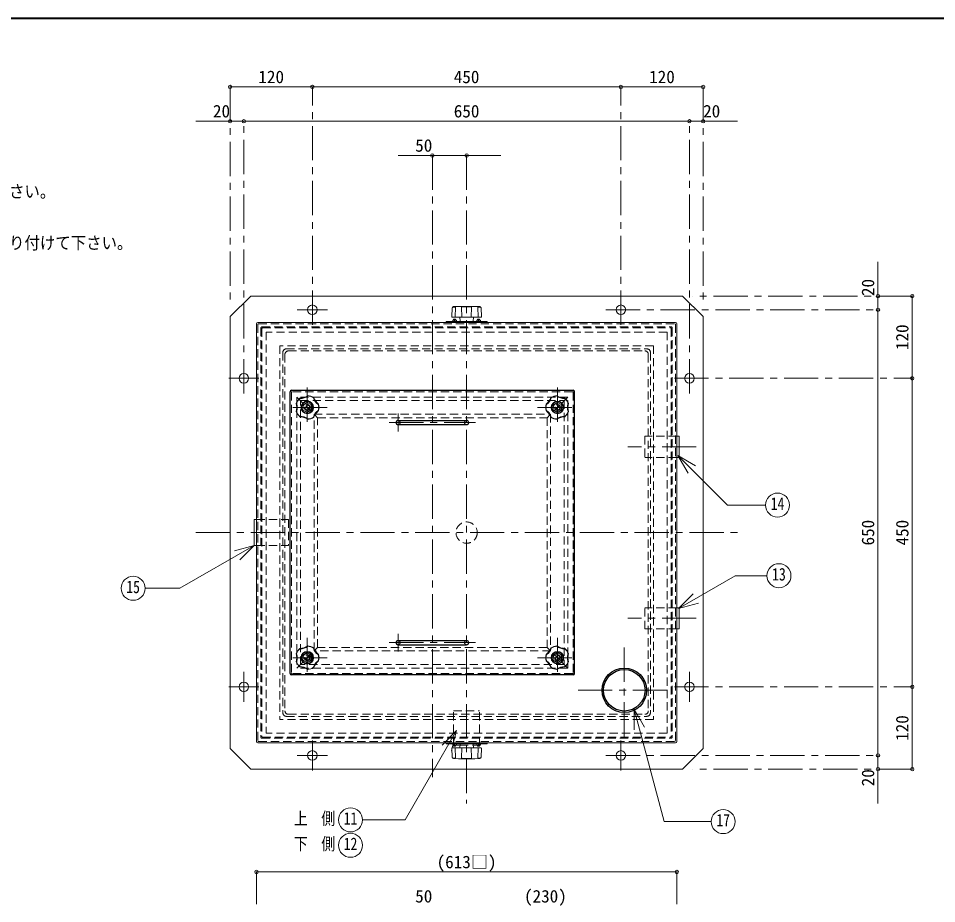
# Model space of a CAD drawing. Units: millimetres at full size, sheet at 1:10; some dimension numbers follow another scale. Extents: x -2123 to 1927, y -1358 to 1452.
# Drawn here: x -752 to 588, y 161 to 1452 of the extents above; entities that cross this region are included whole.
import ezdxf
from ezdxf.enums import TextEntityAlignment as Align

# ---------------------------------------------------------------- set-up
doc = ezdxf.new("R2010")
doc.units = ezdxf.units.MM
doc.header["$LTSCALE"] = 10
doc.header["$PDMODE"] = 32
doc.header["$PDSIZE"] = 5
doc.linetypes.add('CHAIN1', pattern=[8, 5, -1, 1, -1])
doc.linetypes.add('DASHED1', pattern=[1.8, 1.2, -0.6])
doc.layers.add('0-0', color=7, linetype='Continuous', lineweight=18)
doc.styles.add('ＭＳ ゴシック', font='')
doc.styles.get('ＭＳ ゴシック').set_extended_font_data('MS Gothic')

msp = doc.modelspace()

# ---------------------------------------------------------------- linework, layer by layer
at = {"layer": '0-0', "color": 1, "lineweight": 40}
msp.add_line((1927.2, 1451.91), (-2122.8, 1451.91), dxfattribs=at)
at = {"layer": '0-0', "color": 4, "linetype": 'CHAIN1', "lineweight": 9}
for p, q in [((-442.8, 1351.91), (-442.8, 1031.91)), ((-322.8, 1004.91), (-322.8, 1351.91)), ((127.2, 1004.91), (127.2, 1351.91)), ((247.2, 1351.91), (247.2, 1031.91)), ((-422.8, 904.91), (-422.8, 1301.91)), ((227.2, 904.91), (227.2, 1301.91)), ((-147.8, 1251.91), (-147.8, 345.41)), ((-97.8, 1251.91), (-97.8, 306.91)), ((552.2, 1046.91), (232.2, 1046.91)), ((-344.8, 1026.91), (-300.8, 1026.91)), ((105.2, 1026.91), (502.2, 1026.91)), ((-444.8, 926.91), (-400.8, 926.91)), ((205.2, 926.91), (552.2, 926.91)), ((-330.3, 913.61), (-330.3, 855.21)), ((34.7, 913.61), (34.7, 855.21)), ((-301.1, 884.41), (-359.5, 884.41)), ((5.5, 884.41), (63.9, 884.41)), ((-197.8, 875.41), (-197.8, 849.41)), ((-210.8, 862.41), (-84.8, 862.41)), ((237.2, 826.91), (137.2, 826.91)), ((-492.8, 701.91), (297.2, 701.91)), ((237.2, 576.91), (137.2, 576.91)), ((-197.8, 528.41), (-197.8, 554.41)), ((-330.3, 548.61), (-330.3, 490.21)), ((-210.8, 541.41), (-84.8, 541.41)), ((34.7, 548.61), (34.7, 490.21)), ((132.2, 404.41), (132.2, 539.41)), ((-301.1, 519.41), (-359.5, 519.41)), ((5.5, 519.41), (63.9, 519.41)), ((-422.8, 454.91), (-422.8, 498.91)), ((227.2, 454.91), (227.2, 498.91)), ((-444.8, 476.91), (-400.8, 476.91)), ((64.7, 471.91), (199.7, 471.91)), ((205.2, 476.91), (552.2, 476.91)), ((-322.8, 354.91), (-322.8, 398.91)), ((127.2, 354.91), (127.2, 398.91)), ((-344.8, 376.91), (-300.8, 376.91)), ((105.2, 376.91), (502.2, 376.91)), ((552.2, 356.91), (232.2, 356.91)), ((-404.3, -80.09), (-404.3, 206.91)), ((208.7, -80.09), (208.7, 206.91))]:
    msp.add_line(p, q, dxfattribs=at)
at = {"layer": '0-0', "color": 4, "lineweight": 9}
for p, q in [((-442.8, 1351.91), (-322.8, 1351.91)), ((-322.8, 1351.91), (127.2, 1351.91)), ((127.2, 1351.91), (247.2, 1351.91)), ((-492.8, 1301.91), (-422.8, 1301.91)), ((-422.8, 1301.91), (227.2, 1301.91)), ((297.2, 1301.91), (227.2, 1301.91)), ((-47.8, 1251.91), (-197.8, 1251.91)), ((502.2, 1096.91), (502.2, 1026.91)), ((-442.8, 1016.91), (-412.8, 1046.91)), ((217.2, 1046.91), (-412.8, 1046.91)), ((217.2, 1046.91), (247.2, 1016.91)), ((552.2, 926.91), (552.2, 1046.91)), ((502.2, 376.91), (502.2, 1026.91)), ((-442.8, 386.91), (-442.8, 1016.91)), ((247.2, 386.91), (247.2, 1016.91)), ((552.2, 476.91), (552.2, 926.91)), ((552.2, 356.91), (552.2, 476.91)), ((-412.8, 356.91), (-442.8, 386.91)), ((247.2, 386.91), (217.2, 356.91)), ((502.2, 306.91), (502.2, 376.91)), ((-412.8, 356.91), (217.2, 356.91)), ((-404.3, 206.91), (208.7, 206.91))]:
    msp.add_line(p, q, dxfattribs=at)
at = {"layer": '0-0'}
for p, q in [((-109.56, 1031.9), (-116.95, 1031.51)), ((-109.04, 1031.91), (-86.56, 1031.91)), ((-86.04, 1031.9), (-78.66, 1031.51)), ((-119.26, 1016.43), (-118.84, 1029.58)), ((-114.74, 1015.91), (-114.25, 1030.46)), ((-104.66, 1015.91), (-105.14, 1030.46)), ((-90.95, 1015.91), (-90.46, 1030.46)), ((-80.87, 1015.91), (-81.35, 1030.46)), ((-76.34, 1016.43), (-76.76, 1029.58)), ((-404.3, 1006.41), (-404.3, 397.41)), ((-402.3, 1008.41), (206.7, 1008.41)), ((-127.8, 1008.41), (-127.8, 1009.91)), ((-67.8, 1009.91), (-127.8, 1009.91)), ((-118.76, 1015.91), (-76.84, 1015.91)), ((-112.8, 1011.91), (-117.8, 1011.91)), ((-117.8, 1011.91), (-117.8, 1009.91)), ((-115.3, 1011.91), (-115.3, 1009.91)), ((-113.8, 1011.91), (-113.8, 1013.42)), ((-112.8, 1011.91), (-112.8, 1009.91)), ((-107.34, 1010.37), (-107.8, 1015.91)), ((-88.26, 1010.37), (-87.8, 1015.91)), ((-82.8, 1011.91), (-77.8, 1011.91)), ((-82.8, 1011.91), (-82.8, 1009.91)), ((-81.8, 1011.91), (-81.8, 1013.42)), ((-80.3, 1011.91), (-80.3, 1009.91)), ((-77.8, 1011.91), (-77.8, 1009.91)), ((-67.8, 1008.41), (-67.8, 1009.91)), ((208.7, 1006.41), (208.7, 397.41)), ((212.2, 842.41), (208.7, 842.41)), ((212.2, 842.41), (212.2, 811.41)), ((208.7, 811.41), (212.2, 811.41)), ((210.17, 814.4), (236.15, 799.4)), ((210.17, 814.4), (282.49, 742.08)), ((210.17, 814.4), (225.17, 788.42)), ((282.49, 742.08), (338.25, 742.08)), ((-404.3, 720.91), (-407.8, 720.91)), ((-407.59, 683.21), (-515.95, 620.64)), ((-407.59, 683.21), (-436.57, 675.44)), ((-407.59, 683.21), (-428.8, 661.99)), ((211.26, 591.34), (293.89, 639.05)), ((340.33, 639.05), (293.89, 639.05)), ((-566.78, 620.64), (-515.95, 620.64)), ((211.26, 591.34), (232.47, 612.55)), ((208.7, 592.41), (212.2, 592.41)), ((211.26, 591.34), (240.24, 599.1)), ((212.2, 561.41), (212.2, 592.41)), ((212.2, 561.41), (208.7, 561.41)), ((146.43, 444.2), (161.43, 418.22)), ((146.43, 444.2), (146.43, 414.2)), ((-112.34, 413.28), (-187.65, 282.84)), ((-112.34, 413.28), (-133.55, 392.07)), ((-112.34, 413.28), (-120.1, 384.3)), ((-402.3, 395.41), (206.7, 395.41)), ((-127.8, 395.41), (-127.8, 393.91)), ((-67.8, 393.91), (-127.8, 393.91)), ((-117.8, 391.91), (-117.8, 393.91)), ((-112.8, 391.91), (-117.8, 391.91)), ((-115.3, 391.91), (-115.3, 393.91)), ((-113.8, 391.91), (-113.8, 390.4)), ((-112.8, 391.91), (-112.8, 393.91)), ((-112.8, 391.91), (-107.47, 391.91)), ((-107.34, 393.45), (-107.8, 387.91)), ((-88.26, 393.45), (-87.8, 387.91)), ((-82.8, 391.91), (-88.13, 391.91)), ((-82.8, 391.91), (-82.8, 393.91)), ((-82.8, 391.91), (-77.8, 391.91)), ((-81.8, 391.91), (-81.8, 390.4)), ((-80.3, 391.91), (-80.3, 393.91)), ((-77.8, 391.91), (-77.8, 393.91)), ((-67.8, 395.41), (-67.8, 393.91)), ((-119.26, 387.4), (-118.84, 374.25)), ((-118.76, 387.91), (-76.84, 387.91)), ((-114.74, 387.91), (-114.25, 373.37)), ((-104.66, 387.91), (-105.14, 373.37)), ((-90.95, 387.91), (-90.46, 373.37)), ((-80.87, 387.91), (-81.35, 373.37)), ((-76.34, 387.4), (-76.76, 374.25)), ((-109.56, 371.93), (-116.95, 372.32)), ((-109.04, 371.91), (-86.56, 371.91)), ((-86.04, 371.93), (-78.66, 372.32)), ((-187.65, 282.84), (-249.65, 282.84))]:
    msp.add_line(p, q, dxfattribs=at)
at = {"layer": '0-0', "color": 4, "linetype": 'DASHED1', "lineweight": 9}
for p, q in [((-402.3, 1005.41), (-402.3, 398.41)), ((-401.3, 1006.41), (205.7, 1006.41)), ((206.7, 1005.41), (206.7, 398.41)), ((-397.8, 1000.41), (-397.8, 403.41)), ((-396.3, 1001.91), (200.7, 1001.91)), ((-396.3, 999.66), (-396.3, 404.16)), ((-395.55, 1000.41), (199.95, 1000.41)), ((-390.3, 994.41), (-390.3, 409.41)), ((194.7, 994.41), (-390.3, 994.41)), ((194.7, 994.41), (194.7, 409.41)), ((200.7, 999.66), (200.7, 404.16)), ((202.2, 1000.41), (202.2, 403.41)), ((-370.3, 974.41), (-370.3, 429.41)), ((174.7, 974.41), (-370.3, 974.41)), ((-365.8, 964.91), (-365.8, 438.91)), ((-360.8, 969.91), (165.2, 969.91)), ((-357.8, 966.91), (162.2, 966.91)), ((170.2, 964.91), (170.2, 438.91)), ((174.7, 974.41), (174.7, 429.41)), ((-362.8, 961.91), (-362.8, 441.91)), ((167.2, 961.91), (167.2, 441.91)), ((-340.3, 894.41), (44.7, 894.41)), ((-340.3, 509.41), (-340.3, 894.41)), ((-336.8, 888.08), (-336.8, 880.75)), ((-336.73, 888.21), (-330.38, 891.88)), ((-323.88, 888.21), (-330.23, 891.88)), ((-323.8, 880.75), (-323.8, 888.08)), ((28.2, 880.75), (28.2, 888.08)), ((28.27, 888.21), (34.62, 891.88)), ((41.12, 888.21), (34.77, 891.88)), ((41.2, 888.08), (41.2, 880.75)), ((44.7, 894.41), (44.7, 509.41)), ((-336.73, 880.62), (-330.38, 876.95)), ((-330.23, 876.95), (-323.88, 880.62)), ((-320.3, 874.41), (24.7, 874.41)), ((-320.3, 529.41), (-320.3, 874.41)), ((24.7, 874.41), (24.7, 529.41)), ((34.62, 876.95), (28.27, 880.62)), ((41.12, 880.62), (34.77, 876.95)), ((162.2, 842.41), (162.2, 811.41)), ((208.7, 842.41), (162.2, 842.41)), ((208.7, 811.41), (162.2, 811.41)), ((-404.3, 720.91), (-357.8, 720.91)), ((-357.8, 720.91), (-357.8, 682.91)), ((-404.3, 682.91), (-357.8, 682.91)), ((208.7, 592.41), (162.2, 592.41)), ((162.2, 561.41), (162.2, 592.41)), ((208.7, 561.41), (162.2, 561.41)), ((-336.8, 515.75), (-336.8, 523.08)), ((-336.73, 523.21), (-330.38, 526.88)), ((-330.23, 526.88), (-323.88, 523.21)), ((-323.8, 523.08), (-323.8, 515.75)), ((24.7, 529.41), (-320.3, 529.41)), ((28.2, 523.08), (28.2, 515.75)), ((34.62, 526.88), (28.27, 523.21)), ((41.12, 523.21), (34.77, 526.88)), ((41.2, 515.75), (41.2, 523.08)), ((44.7, 509.41), (-340.3, 509.41)), ((-336.73, 515.62), (-330.38, 511.95)), ((-323.88, 515.62), (-330.23, 511.95)), ((28.27, 515.62), (34.62, 511.95)), ((29.79, 514.38), (33.41, 514.38)), ((41.12, 515.62), (34.77, 511.95)), ((174.7, 429.41), (-370.3, 429.41)), ((-360.8, 433.91), (165.2, 433.91)), ((-357.8, 436.91), (162.2, 436.91)), ((-116.8, 391.91), (-116.8, 441.91)), ((-116.8, 441.91), (-78.8, 441.91)), ((-78.8, 391.91), (-78.8, 441.91)), ((-396.3, 401.91), (200.7, 401.91)), ((-395.55, 403.41), (199.95, 403.41)), ((194.7, 409.41), (-390.3, 409.41)), ((-401.3, 397.41), (205.7, 397.41)), ((-107.47, 391.91), (-88.13, 391.91))]:
    msp.add_line(p, q, dxfattribs=at)
at = {"layer": '0-0', "color": 5, "lineweight": 25}
for p, q in [((-355.3, 496.41), (-355.3, 907.41)), ((-353.3, 909.41), (57.7, 909.41)), ((59.7, 496.41), (59.7, 907.41)), ((-197.8, 865.41), (-97.8, 865.41)), ((-197.8, 859.41), (-97.8, 859.41)), ((-197.8, 544.41), (-97.8, 544.41)), ((-197.8, 538.41), (-97.8, 538.41)), ((57.7, 494.41), (-353.3, 494.41))]:
    msp.add_line(p, q, dxfattribs=at)
at = {"layer": '0-0', "linetype": 'DASHED1'}
for p, q in [((-353.3, 906.41), (-353.3, 497.41)), ((56.7, 907.41), (-352.3, 907.41)), ((-345.3, 899.41), (-315.3, 869.41)), ((49.7, 899.41), (-345.3, 899.41)), ((-345.3, 899.41), (-345.3, 504.41)), ((49.7, 899.41), (19.7, 869.41)), ((49.7, 504.41), (49.7, 899.41)), ((57.7, 906.41), (57.7, 497.41)), ((-315.3, 869.41), (19.7, 869.41)), ((-315.3, 534.41), (-315.3, 869.41)), ((19.7, 869.41), (19.7, 534.41)), ((-345.3, 504.41), (-315.3, 534.41)), ((19.7, 534.41), (-315.3, 534.41)), ((49.7, 504.41), (19.7, 534.41)), ((56.7, 496.41), (-352.3, 496.41)), ((49.7, 504.41), (-345.3, 504.41))]:
    msp.add_line(p, q, dxfattribs=at)
at = {"layer": '0-0'}
for points in [[(-116.8, 1011.91), (-116.8, 1013.42), (-113.8, 1013.42)], [(-78.8, 1011.91), (-78.8, 1013.42), (-81.8, 1013.42)], [(-404.3, 682.91), (-407.8, 682.91), (-407.8, 720.91)], [(146.43, 444.2), (190.33, 280.36), (258.92, 280.36)], [(-116.8, 391.91), (-116.8, 390.4), (-113.8, 390.4)], [(-78.8, 391.91), (-78.8, 390.4), (-81.8, 390.4)]]:
    msp.add_lwpolyline(points, dxfattribs=at)
at = {"layer": '0-0', "color": 4, "lineweight": 9}
for centre, radius in [((-322.8, 1026.91), 7), ((127.2, 1026.91), 7), ((-422.8, 926.91), 7), ((227.2, 926.91), 7), ((-330.3, 884.41), 9.2), ((34.7, 884.41), 9.2), ((-330.3, 519.41), 9.2), ((34.7, 519.41), 9.2), ((-422.8, 476.91), 7), ((227.2, 476.91), 7), ((-322.8, 376.91), 7), ((127.2, 376.91), 7)]:
    msp.add_circle(centre, radius, dxfattribs=at)
at = {"layer": '0-0'}
for centre, radius in [((-330.3, 884.41), 8.4), ((34.7, 884.41), 8.4), ((355.75, 742.08), 17.5), ((357.83, 639.05), 17.5), ((-584.28, 620.64), 17.5), ((-330.3, 519.41), 8.4), ((34.7, 519.41), 8.4), ((-267.15, 282.84), 17.5), ((276.42, 280.36), 17.5), ((-267.15, 245.84), 17.5)]:
    msp.add_circle(centre, radius, dxfattribs=at)
at = {"layer": '0-0', "color": 4, "linetype": 'DASHED1', "lineweight": 9}
for centre, radius in [((-330.3, 884.41), 6.25), ((-330.3, 884.41), 4.25), ((-330.3, 884.41), 4), ((-330.3, 884.41), 3.5), ((34.7, 884.41), 6.25), ((34.7, 884.41), 4.25), ((34.7, 884.41), 4), ((34.7, 884.41), 3.5), ((-97.8, 701.91), 15.5), ((-330.3, 519.41), 6.25), ((-330.3, 519.41), 4.25), ((-330.3, 519.41), 4), ((-330.3, 519.41), 3.5), ((34.7, 519.41), 6.25), ((34.7, 519.41), 4.25), ((34.7, 519.41), 4), ((34.7, 519.41), 3.5)]:
    msp.add_circle(centre, radius, dxfattribs=at)
at = {"layer": '0-0', "color": 5, "lineweight": 25}
for radius in [32.5, 30.25]:
    msp.add_circle((132.2, 471.91), radius, dxfattribs=at)
at = {"layer": '0-0'}
for centre, radius, start, end in [((-116.84, 1029.51), 2, 93.01913, 178.15415), ((-109.04, 1021.91), 10, 90, 93.01913), ((-97.8, 977.08), 54.34, 82.70127, 97.29873), ((-86.56, 1021.91), 10, 86.98087, 90), ((-78.76, 1029.51), 2, 1.84585, 86.98087), ((-117.31, 1028.84), 2.07, 93.02757, 128.73305), ((-117.23, 1020.96), 9.96, 72.62002, 91.09064), ((-104.64, 1030.48), 0.5, 97.29873, 181.90915), ((-90.96, 1030.48), 0.5, 358.09085, 82.70127), ((-78.38, 1020.96), 9.96, 88.90936, 107.37998), ((-78.3, 1028.84), 2.07, 51.26695, 86.97243), ((-402.3, 1006.41), 2, 90, 180), ((-118.76, 1016.41), 0.5, 178.15415, 270), ((-106.84, 1010.41), 0.5, 184.76364, 270), ((-88.76, 1010.41), 0.5, 270, 355.23636), ((-76.84, 1016.41), 0.5, 270, 1.84585), ((206.7, 1006.41), 2, 0, 90), ((-330.3, 884.41), 17.2, 128.5, 159.5), ((-330.3, 884.41), 16.8, 128.5, 159.5), ((-342.43, 921.75), 23.91, 273.41115, 302.58885), ((-339.45, 912.57), 15.06, 265.0119, 310.9881), ((-330.3, 884.41), 16.8, 56.5, 87.5), ((-330.3, 884.41), 17.2, 56.5, 87.5), ((-306.35, 901.81), 15.06, 193.0119, 238.9881), ((-298.54, 907.49), 23.91, 201.41115, 230.58885), ((2.94, 907.49), 23.91, 309.41115, 338.58885), ((10.75, 901.81), 15.06, 301.0119, 346.9881), ((34.7, 884.41), 17.2, 92.5, 123.5), ((34.7, 884.41), 16.8, 92.5, 123.5), ((46.83, 921.75), 23.91, 237.41115, 266.58885), ((43.85, 912.57), 15.06, 229.0119, 274.9881), ((34.7, 884.41), 16.8, 20.5, 51.5), ((34.7, 884.41), 17.2, 20.5, 51.5), ((-369.56, 884.41), 23.91, 345.41115, 14.58885), ((-359.91, 884.41), 15.06, 337.0119, 22.9881), ((-330.3, 884.41), 16.8, 344.5, 15.5), ((-330.3, 884.41), 17.2, 344.5, 15.5), ((34.7, 884.41), 17.2, 164.5, 195.5), ((34.7, 884.41), 16.8, 164.5, 195.5), ((64.3, 884.41), 15.06, 157.0119, 202.9881), ((73.95, 884.41), 23.91, 165.41115, 194.58885), ((-330.3, 884.41), 17.2, 200.5, 231.5), ((-330.3, 884.41), 16.8, 200.5, 231.5), ((-342.43, 847.08), 23.91, 57.41115, 86.58885), ((-339.45, 856.26), 15.06, 49.0119, 94.9881), ((-306.35, 867.01), 15.06, 121.0119, 166.9881), ((-298.54, 861.34), 23.91, 129.41115, 158.58885), ((2.94, 861.34), 23.91, 21.41115, 50.58885), ((10.75, 867.01), 15.06, 13.0119, 58.9881), ((46.83, 847.08), 23.91, 93.41115, 122.58885), ((43.85, 856.26), 15.06, 85.0119, 130.9881), ((34.7, 884.41), 16.8, 308.5, 339.5), ((34.7, 884.41), 17.2, 308.5, 339.5), ((-330.3, 884.41), 16.8, 272.5, 303.5), ((-330.3, 884.41), 17.2, 272.5, 303.5), ((34.7, 884.41), 17.2, 236.5, 267.5), ((34.7, 884.41), 16.8, 236.5, 267.5), ((-342.43, 556.75), 23.91, 273.41115, 302.58885), ((-339.45, 547.57), 15.06, 265.0119, 310.9881), ((-330.3, 519.41), 16.8, 56.5, 87.5), ((-330.3, 519.41), 17.2, 56.5, 87.5), ((34.7, 519.41), 17.2, 92.5, 123.5), ((34.7, 519.41), 16.8, 92.5, 123.5), ((46.83, 556.75), 23.91, 237.41115, 266.58885), ((43.85, 547.57), 15.06, 229.0119, 274.9881), ((-369.56, 519.41), 23.91, 345.41115, 14.58885), ((-330.3, 519.41), 17.2, 128.5, 159.5), ((-330.3, 519.41), 16.8, 128.5, 159.5), ((-359.91, 519.41), 15.06, 337.0119, 22.9881), ((-306.35, 536.81), 15.06, 193.0119, 238.9881), ((-298.54, 542.49), 23.91, 201.41115, 230.58885), ((-330.3, 519.41), 16.8, 344.5, 15.5), ((-330.3, 519.41), 17.2, 344.5, 15.5), ((34.7, 519.41), 17.2, 164.5, 195.5), ((34.7, 519.41), 16.8, 164.5, 195.5), ((2.94, 542.49), 23.91, 309.41115, 338.58885), ((10.75, 536.81), 15.06, 301.0119, 346.9881), ((34.7, 519.41), 16.8, 20.5, 51.5), ((34.7, 519.41), 17.2, 20.5, 51.5), ((64.3, 519.41), 15.06, 157.0119, 202.9881), ((73.95, 519.41), 23.91, 165.41115, 194.58885), ((-330.3, 519.41), 17.2, 200.5, 231.5), ((-330.3, 519.41), 16.8, 200.5, 231.5), ((-306.35, 502.01), 15.06, 121.0119, 166.9881), ((-298.54, 496.34), 23.91, 129.41115, 158.58885), ((2.94, 496.34), 23.91, 21.41115, 50.58885), ((10.75, 502.01), 15.06, 13.0119, 58.9881), ((34.7, 519.41), 16.8, 308.5, 339.5), ((34.7, 519.41), 17.2, 308.5, 339.5), ((-342.43, 482.08), 23.91, 57.41115, 86.58885), ((-339.45, 491.26), 15.06, 49.0119, 94.9881), ((-330.3, 519.41), 16.8, 272.5, 303.5), ((-330.3, 519.41), 17.2, 272.5, 303.5), ((34.7, 519.41), 17.2, 236.5, 267.5), ((34.7, 519.41), 16.8, 236.5, 267.5), ((46.83, 482.08), 23.91, 93.41115, 122.58885), ((43.85, 491.26), 15.06, 85.0119, 130.9881), ((-402.3, 397.41), 2, 180, 270), ((-106.84, 393.41), 0.5, 90, 175.23636), ((-88.76, 393.41), 0.5, 4.76364, 90), ((206.7, 397.41), 2, 270, 0), ((-118.76, 387.41), 0.5, 90, 181.84585), ((-76.84, 387.41), 0.5, 358.15415, 90), ((-116.84, 374.31), 2, 181.84585, 266.98087), ((-117.31, 374.98), 2.07, 231.26695, 266.97243), ((-117.23, 382.87), 9.96, 268.90936, 287.37998), ((-109.04, 381.91), 10, 266.98087, 270), ((-104.64, 373.35), 0.5, 178.09085, 262.70127), ((-97.8, 426.75), 54.34, 262.70127, 277.29873), ((-90.96, 373.35), 0.5, 277.29873, 1.90915), ((-86.56, 381.91), 10, 270, 273.01913), ((-78.38, 382.87), 9.96, 252.62002, 271.09064), ((-78.76, 374.31), 2, 273.01913, 358.15415), ((-78.3, 374.98), 2.07, 273.02757, 308.73305)]:
    msp.add_arc(centre, radius, start, end, dxfattribs=at)
at = {"layer": '0-0', "color": 4, "linetype": 'DASHED1', "lineweight": 9}
for centre, radius, start, end in [((-401.3, 1005.41), 1, 90, 180), ((205.7, 1005.41), 1, 0, 90), ((-396.3, 1000.41), 1.5, 90, 180), ((-395.55, 999.66), 0.75, 90, 180), ((199.95, 999.66), 0.75, 0, 90), ((200.7, 1000.41), 1.5, 0, 90), ((-360.8, 964.91), 5, 90, 180), ((-357.8, 961.91), 5, 90, 180), ((162.2, 961.91), 5, 0, 90), ((165.2, 964.91), 5, 0, 90), ((-336.65, 888.08), 0.15, 120, 180), ((-330.3, 891.75), 0.15, 60, 120), ((-323.95, 888.08), 0.15, 0, 60), ((28.35, 888.08), 0.15, 120, 180), ((34.7, 891.75), 0.15, 60, 120), ((41.05, 888.08), 0.15, 0, 60), ((-336.65, 880.75), 0.15, 180, 240), ((-330.3, 877.08), 0.15, 240, 300), ((-323.95, 880.75), 0.15, 300, 360), ((28.35, 880.75), 0.15, 180, 240), ((34.7, 877.08), 0.15, 240, 300), ((41.05, 880.75), 0.15, 300, 0), ((-336.65, 523.08), 0.15, 120, 180), ((-330.3, 526.75), 0.15, 60, 120), ((-323.95, 523.08), 0.15, 0, 60), ((28.35, 523.08), 0.15, 120, 180), ((34.7, 526.75), 0.15, 60, 120), ((41.05, 523.08), 0.15, 0, 60), ((-336.65, 515.75), 0.15, 180, 240), ((-330.3, 512.08), 0.15, 240, 300), ((-323.95, 515.75), 0.15, 300, 0), ((28.35, 515.75), 0.15, 180, 240), ((34.7, 512.08), 0.15, 240, 300), ((41.05, 515.75), 0.15, 300, 0), ((-360.8, 438.91), 5, 180, 270), ((-357.8, 441.91), 5, 180, 270), ((162.2, 441.91), 5, 270, 0), ((165.2, 438.91), 5, 270, 0), ((-396.3, 403.41), 1.5, 180, 270), ((-395.55, 404.16), 0.75, 180, 270), ((199.95, 404.16), 0.75, 270, 0), ((200.7, 403.41), 1.5, 270, 0), ((-401.3, 398.41), 1, 180, 270), ((205.7, 398.41), 1, 270, 0)]:
    msp.add_arc(centre, radius, start, end, dxfattribs=at)
at = {"layer": '0-0', "color": 5, "lineweight": 25}
for centre, radius, start, end in [((-353.3, 907.41), 2, 90, 180), ((57.7, 907.41), 2, 0, 90), ((-197.8, 862.41), 3, 90, 270), ((-97.8, 862.41), 3, 270, 90), ((-197.8, 541.41), 3, 90, 270), ((-97.8, 541.41), 3, 270, 90), ((-353.3, 496.41), 2, 180, 270), ((57.7, 496.41), 2, 270, 0)]:
    msp.add_arc(centre, radius, start, end, dxfattribs=at)
at = {"layer": '0-0', "linetype": 'DASHED1'}
for centre, radius, start, end in [((-352.3, 906.41), 1, 90, 180), ((56.7, 906.41), 1, 0, 90), ((-197.8, 862.41), 3, 270, 90), ((-97.8, 862.41), 3, 90, 270), ((-197.8, 541.41), 3, 270, 90), ((-97.8, 541.41), 3, 90, 270), ((-352.3, 497.41), 1, 180, 270), ((56.7, 497.41), 1, 270, 0)]:
    msp.add_arc(centre, radius, start, end, dxfattribs=at)
at = {"layer": '0-0', "color": 1}
for p in [(-442.8, 1351.91), (-322.8, 1351.91), (127.2, 1351.91), (247.2, 1351.91), (-442.8, 1301.91), (-422.8, 1301.91), (227.2, 1301.91), (247.2, 1301.91), (-147.8, 1251.91), (-97.8, 1251.91), (502.2, 1046.91), (552.2, 1046.91), (502.2, 1026.91), (552.2, 926.91), (552.2, 476.91), (502.2, 376.91), (502.2, 356.91), (552.2, 356.91), (-404.3, 206.91), (208.7, 206.91)]:
    msp.add_point(p, dxfattribs=at)

# ---------------------------------------------------------------- texts
at = {"layer": '0-0', "style": 'ＭＳ ゴシック'}
for s, p in [('120', (-401.55, 1351.91)), ('450', (-116.55, 1351.91)), ('120', (168.45, 1351.91)), ('20', (-467.8, 1301.91)), ('650', (-116.55, 1301.91)), ('20', (247.2, 1301.91)), ('50', (-172.8, 1251.91)), ('(613□)', (-141.55, 206.91)), ('50', (-172.8, 156.91)), ('(230)', (-14.05, 156.91))]:
    msp.add_text(s, height=18.33, dxfattribs=at).set_placement(p, align=Align.BOTTOM_LEFT)
for s, width, p in [('○ 配管ねじ込み時はタンク側ソケット部を十分保護して行って下さい。', 0.9, (-1429.05, 1184.83)), ('○ 配管は必ずフレキシブルジョイントをタンク側に近い位置に取り付けて下さい。', 0.9, (-1429.05, 1109.83)), ('14', 0.8, (345.75, 729.58)), ('13', 0.8, (347.83, 626.55)), ('15', 0.8, (-594.28, 608.14)), ('上\u3000側', 0.8, (-349.65, 270.34)), ('11', 0.8, (-277.15, 270.34)), ('17', 0.8, (266.42, 267.86)), ('下\u3000側', 0.8, (-349.65, 233.34)), ('12', 0.8, (-277.15, 233.34))]:
    msp.add_text(s, height=18.33, dxfattribs=dict(at, width=width)).set_placement(p, align=Align.BOTTOM_LEFT)
for s, p in [('20', (502.2, 1046.91)), ('120', (552.2, 968.16)), ('650', (502.2, 683.16)), ('450', (552.2, 683.16)), ('120', (552.2, 398.16)), ('20', (502.2, 331.91))]:
    msp.add_text(s, height=18.33, rotation=90, dxfattribs=at).set_placement(p, align=Align.BOTTOM_LEFT)

doc.saveas('drawing.dxf')
